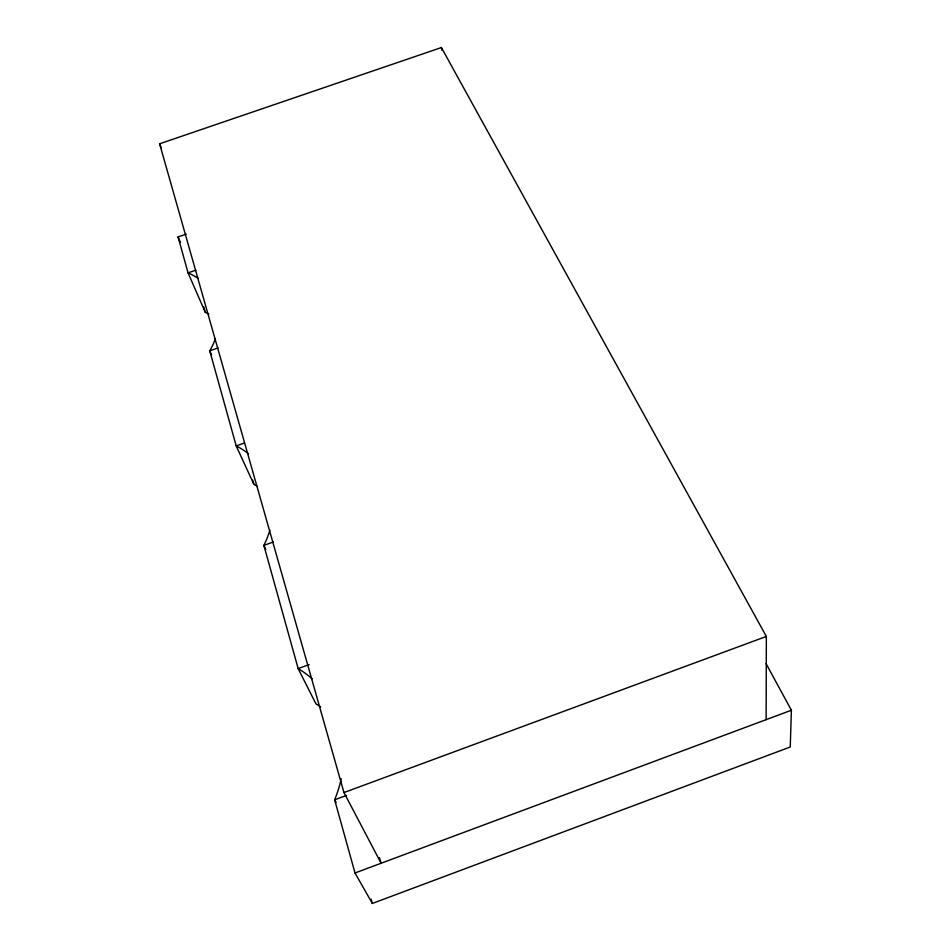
<?xml version="1.0" encoding="UTF-8"?>
<svg xmlns="http://www.w3.org/2000/svg" width="951" height="951" viewBox="0 0 951 951"><rect width="100%" height="100%" fill="white"/><g stroke="black" fill="none" stroke-linecap="round" stroke-linejoin="round"><path stroke-width="1.43" d="M766.137 719.669L766.351 636.445L441.395 47.55L159.613 143.791L343.965 792.552L381.101 863.246L379.461 857.647M766.066 663.632L791.387 710.242L790.245 746.999L372.34 903.45L355.008 872.982L334.657 799.815A133.865 111.089 -39.6 0 0 341.254 778.714M355.008 872.982L791.387 710.242M343.965 792.552L766.351 636.445M346.568 795.405L334.657 799.815L336.06 802.406M309.182 664.571L298.15 668.589L263.879 545.387A114.679 85.352 -28.9 0 0 269.882 530.147M273.436 541.951L263.879 545.387L265.781 549.381M244.431 443.011L236.205 445.924L209.755 350.848A100.925 67.212 -24.7 0 0 215.413 338.699M218.041 347.947L209.755 350.848L211.562 354.901M195.906 270.155L188.06 272.878L178.063 236.93L186.301 234.089M257.388 486.318A110.696 84.425 -29.7 0 0 253.917 484.38L236.205 445.924A114.679 85.352 -28.9 0 1 248.568 453.829M208.816 314.08A97.798 67.022 -25.2 0 0 205.297 312.356L188.06 272.878A100.925 67.212 -24.7 0 1 198.307 278.536M178.063 236.93L180.417 242.386M159.613 143.791L161.313 147.869M203.74 306.828L205.297 312.356M252.704 480.089L253.917 484.38M371.14 899.17L372.34 903.45M441.395 47.55L441.989 50.415M320.677 706.938A128.658 108.628 -41.5 0 0 315.934 703.835L298.15 668.589A133.865 111.089 -39.6 0 1 312.166 678.836"/></g></svg>
